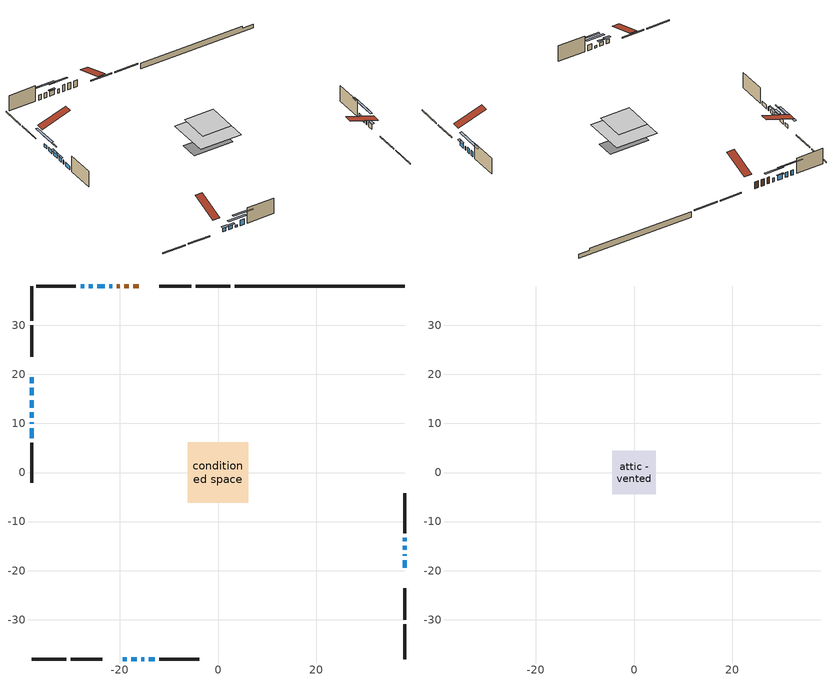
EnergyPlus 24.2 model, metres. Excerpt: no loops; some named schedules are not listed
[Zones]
conditioned space
 floor adiabatic (AdiabaticFloorConstruction): -6.21,-6.21 -6.21,6.21 6.21,6.21 6.21,-6.21 z3
 floor foundation (Slab1 construction): -5.98,-2.67 -5.98,2.67 5.98,2.67 5.98,-2.67 z-1.2
 wall outside (RimJoist1 construction): 2.46,38.02 -4.57,38.02 / -38.02,-38.02 -30.98,-38.02 / -38.02,38.02 -38.02,30.98 / 38.02,-38.02 38.02,-30.98 z0.56:0.86
 wall outside (RimJoist2 construction): -5.5,38.02 -12,38.02 / -30.05,-38.02 -23.56,-38.02 / -38.02,30.05 -38.02,23.56 / 38.02,-30.05 38.02,-23.56 z0.56:0.86
 wall outside (AdiabaticWallConstruction 1): -16.11,38.02 -17.26,38.02 / -18.19,38.02 -19.09,38.02 / -20.02,38.02 -20.65,38.02 z0.56:2.59
 wall outside (AdiabaticWallConstruction): -21.58,38.02 -22.19,38.02 / 38.02,-17 38.02,-16.67 / -38.02,10.25 -38.02,9.92 / -38.02,8.99 -38.02,6.99 z0.56:1.78; -38.02,19.45 -38.02,18.2 z0.56:1.55; -38.02,17.28 -38.02,15.7 z0.56:1.7; -19.45,-38.02 -18.58,-38.02 z0.56:1.83; -17.66,-38.02 -16.56,-38.02 / -38.02,12.27 -38.02,11.18 z0.56:1.68; -23.12,38.02 -24.65,38.02 / 38.02,-19.45 38.02,-17.92 / -38.02,14.77 -38.02,13.2 / -25.57,38.02 -26.34,38.02 / -27.26,38.02 -28.03,38.02 / 38.02,-15.74 38.02,-14.98 / 38.02,-14.05 38.02,-13.29 z0.56:2.11; -15.64,-38.02 -15.02,-38.02 z0.56:1.17; -14.1,-38.02 -12.88,-38.02 z0.56:2.24
 wall outside (Wall1 construction): -28.96,38.02 -37.09,38.02 / -11.95,-38.02 -3.82,-38.02 / -38.02,6.07 -38.02,-2.07 / 38.02,-12.36 38.02,-4.23 z0.56:5.44
 wall foundation (FoundationWall1 construction): 3.39,38.02,-1.2 3.39,38.02,0.56 34.55,38.02,0.56 34.55,38.02,-0.04 38.02,38.02,-0.04 38.02,38.02,-1.2
 window (WindowConstruction 13): -21.58,38.02 -22.19,38.02 z0.56:1.78
 window (WindowConstruction 5): -38.02,19.45 -38.02,18.2 z0.56:1.55
 window (WindowConstruction 6): -38.02,17.27 -38.02,15.7 z0.56:1.7
 window (WindowConstruction 7): -19.45,-38.02 -18.59,-38.02 z0.56:1.83
 window (WindowConstruction 8): -17.66,-38.02 -16.56,-38.02 z0.56:1.68
 window (WindowConstruction 9): -23.12,38.02 -24.64,38.02 z0.56:2.11
 window (WindowConstruction 10): 38.02,-19.45 38.02,-17.92 z0.56:2.11
 window (WindowConstruction 11): -38.02,14.77 -38.02,13.2 z0.56:2.11
 window (WindowConstruction 14): -15.64,-38.02 -15.03,-38.02 z0.56:1.17
 window (WindowConstruction 12): -38.02,12.27 -38.02,11.18 z0.56:1.68
 window (WindowConstruction 16): 38.02,-16.99 38.02,-16.67 z0.56:1.78
 window (WindowConstruction 17): -38.02,10.25 -38.02,9.92 z0.56:1.78
 window (WindowConstruction 15): -14.1,-38.02 -12.88,-38.02 z0.56:2.24
 window (WindowConstruction): -25.57,38.02 -26.34,38.02 z0.56:2.11
 window (WindowConstruction 1): -27.26,38.02 -28.03,38.02 z0.56:2.11
 window (WindowConstruction 2): 38.02,-15.74 38.02,-14.98 z0.56:2.11
 window (WindowConstruction 3): 38.02,-14.05 38.02,-13.29 z0.56:2.11
 window (WindowConstruction 4): -38.02,8.99 -38.02,7 z0.56:1.78
 door (Door): -16.11,38.02 -17.26,38.02 z0.56:2.59
 door (Door 1): -18.19,38.02 -19.09,38.02 z0.56:2.59
 door (Door 2): -20.02,38.02 -20.65,38.02 z0.56:2.59
 ceiling adiabatic (AdiabaticFloorConstruction): 6.21,-6.21 6.21,6.21 -6.21,6.21 -6.21,-6.21 z3
attic - vented
 floor to conditioned space (Floor1 construction Reversed): -4.39,-4.39 -4.39,4.39 4.39,4.39 4.39,-4.39 z5.44
 roof outside (Roof1 construction): -15.18,38.02,5.44 -15.18,29.46,8.29 -12.92,29.46,8.29 -12.92,38.02,5.44; -20.38,-38.02,5.44 -20.38,-29.46,8.29 -22.63,-29.46,8.29 -22.63,-38.02,5.44; -38.02,20.38,5.44 -29.46,20.38,8.29 -29.46,22.63,8.29 -38.02,22.63,5.44; 38.02,-20.38,5.44 29.46,-20.38,8.29 29.46,-22.63,8.29 38.02,-22.63,5.44
shading: -24.71,38.02 -19.06,38.02 -19.06,38.43 -24.71,38.43 z4.3; -38.02,15.15 -38.02,22.5 -38.63,22.5 -38.63,15.15 z4.6; -38.02,13.26 -38.02,19.72 -38.32,19.72 -38.32,13.26 z4.14; -18.12,-38.02 -19.91,-38.02 -19.91,-38.63 -18.12,-38.63 z2.29; -16.1,-38.02 -18.12,-38.02 -18.12,-38.48 -16.1,-38.48 z2.14; -24.85,38.02 -22.92,38.02 -22.92,38.43 -24.85,38.43 z2.31; 38.02,-17.62 38.02,-19.75 38.63,-19.75 38.63,-17.62 z2.41; -38.02,12.9 -38.02,15.07 -38.63,15.07 -38.63,12.9 z2.41; -12.58,-38.02 -18.08,-38.02 -18.08,-38.63 -12.58,-38.63 z3.61; -38.02,10.57 -38.02,12.88 -38.32,12.88 -38.32,10.57 z2.29; -10.44,-38.02 -16.54,-38.02 -16.54,-38.48 -10.44,-38.48 z4.68; -28.86,38.02 -23.05,38.02 -23.05,38.43 -28.86,38.43 z4.63; -30.55,38.02 -24.74,38.02 -24.74,38.43 -30.55,38.43 z4.63; 38.02,-11.93 38.02,-18.79 38.63,-18.79 38.63,-11.93 z5.16; 38.02,-10.24 38.02,-17.1 38.63,-17.1 38.63,-10.24 z5.16
[Building]
Building 1: Terrain=Suburbs
[Site:Location]
Trenton AP_ON: Latitude {deg}=44.12; Longitude {deg}=-77.53; Time Zone {hr}=-5; Elevation {m}=86; Keep Site Location Information=Yes
[Site:GroundTemperature:Shallow]
3.8015, 1.8568, 1.70106, 2.62392, 6.3287, 10.0162, 13.2131, 15.2382, 15.4103, 13.7632, 10.6478, 7.07342
[Site:WaterMainsTemperature]
Calculation Method=Schedule; Temperature Schedule=mains temperature schedule
[Material] Roughness=Rough; Thermal Absorptance=0.9
Name | Thickness {m} | Conductivity {W/m-K} | Density {kg/m3} | Specific Heat {J/kg-K} | Solar Absorptance | Visible Absorptance
asphalt or fiberglass shingles | 0.00635 | 0.162714 | 1121.4 | 1465.45 | 0.4 | 0.4
ceiling loosefill ins | 0.0846667 | 0.0480833 | 16.02 | 1046.75 | 0.7 | 0.7
ceiling stud and cavity | 0.1397 | 0.26534 | 65.682 | 1177.47 | 0.7 | 0.7
concrete 4.0 in. | 0.1016 | 1.803125 | 2242.8 | 837.4 | 0.7 | 0.7
concrete 8.0 in. | 0.2032 | 1.803125 | 2242.8 | 837.4 | 0.7 | 0.7
door material | 0.04445 | 0.188738 | 512.64 | 1214.23 | 0.7 | 0.7
door material 1 | 0.04445 | 0.053851 | 512.64 | 1214.23 | 0.7 | 0.7
floor covering | 0.0127 | 0.0433444 | 54.468 | 1339.84 | 0.6 | 0.6
floor rigid ins; wall rigid ins | 0.512978 | 0.029427 | 32.04 | 1214.23 | 0.7 | 0.7
floor stud and cavity | 0.1397 | 1.75129 | 37.0049 | 1207.88 | 0.7 | 0.7
furniture material conditioned space 1 | 0.1524 | 0.115458 | 640.8 | 1214.23 | 0.6 | 0.6
gypsum board | 0.0127 | 0.160291 | 801 | 837.4 | 0.6 | 0.6
osb sheathing 0.5 in. | 0.0127 | 0.115458 | 512.64 | 1214.23 | 0.7 | 0.7
osb sheathing 0.75 in. | 0.01905 | 0.115458 | 512.64 | 1214.23 | 0.7 | 0.7
rim joist stud and cavity | 0.0508 | 0.177588 | 50.32683 | 1063.81 | 0.6 | 0.6
rim joist stud and cavity 1 | 0.0508 | 0.648972 | 50.32683 | 1063.81 | 0.6 | 0.6
wall stud and cavity | 0.1397 | 1.23985 | 139.0536 | 1170.24 | 0.7 | 0.7
wall stud and cavity 1 | 0.0889 | 0.380278 | 52.3479 | 1209.89 | 0.7 | 0.7
wall stud and cavity 2 | 0.0889 | 0.391764 | 83.0341 | 1211.67 | 0.7 | 0.7
wood siding | 0.0254 | 0.102417 | 544.68 | 1172.36 | 0.4 | 0.4
wood siding 1; wood siding 2; wood siding 3 | 0.0254 | 0.102417 | 544.68 | 1172.36 | 0.7 | 0.7
[WindowMaterial:SimpleGlazingSystem]
Name | U-Factor {W/m2-K} | Solar Heat Gain Coefficient
WindowMaterial | 3.09508 | 0.55
WindowMaterial 1 | 5.62747 | 0.73
WindowMaterial 2 | 5.6428 | 0.74
WindowMaterial 3 | 5.68481 | 0.74
WindowMaterial 4 | 5.79042 | 0.76
WindowMaterial 5 | 3.09962 | 0.54
WindowMaterial 6 | 5.45542 | 0.7
WindowMaterial 7 | 5.20275 | 0.65
WindowMaterial 8 | 2.95937 | 0.63
WindowMaterial 9 | 5.22717 | 0.66
[Construction]
AdiabaticFloorConstruction: floor stud and cavity, floor rigid ins, osb sheathing 0.75 in., floor covering
AdiabaticWallConstruction: wood siding 2, wall rigid ins, wall stud and cavity 1, gypsum board
AdiabaticWallConstruction 1: wood siding 3, wall rigid ins, wall stud and cavity 1, gypsum board
Door; Door 2: door material
Door 1: door material 1
Floor1 construction Reversed: gypsum board, ceiling stud and cavity, ceiling loosefill ins
FoundationWall1 construction: concrete 8.0 in.
furniture construction conditioned space 1: furniture material conditioned space 1
PartitionWallConstruction: gypsum board, wall stud and cavity 2, gypsum board
RimJoist1 construction: wood siding 1, rim joist stud and cavity
RimJoist2 construction: wood siding 1, rim joist stud and cavity 1
Roof1 construction: asphalt or fiberglass shingles
Slab1 construction: concrete 4.0 in.
Wall1 construction: wood siding, osb sheathing 0.5 in., wall stud and cavity, gypsum board
WindowConstruction; WindowConstruction 2: WindowMaterial
WindowConstruction 1; WindowConstruction 10; WindowConstruction 3; WindowConstruction 9: WindowMaterial 1
WindowConstruction 11; WindowConstruction 4: WindowMaterial 2
WindowConstruction 12; WindowConstruction 5; WindowConstruction 8: WindowMaterial 3
WindowConstruction 13: WindowMaterial 6
WindowConstruction 14: WindowMaterial 7
WindowConstruction 15: WindowMaterial 8
WindowConstruction 16; WindowConstruction 17: WindowMaterial 9
WindowConstruction 6: WindowMaterial 4
WindowConstruction 7: WindowMaterial 5
[Zone] Multiplier=1; Part of Total Floor Area=Yes
Name | Volume {m3}
attic - vented | 35.7082
conditioned space | 496.9
[Space]
Name | Zone | Volume {m3}
attic - vented 1 | attic - vented | 35.7082
conditioned space 1 | conditioned space | 496.9
[ZoneInfiltration:EffectiveLeakageArea]
infil attic - vented 1: Zone or Space=attic - vented 1; Schedule=Always On Discrete; Effective Air Leakage Area {cm2}=3366.11; Stack Coefficient=0.000198291; Wind Coefficient=9.51418e-06
[ZoneMixing]
whole house fan mix: Zone or Space=attic - vented; Schedule=Always On Continuous; Design Flow Rate Calculation Method=Flow/Zone; Design Flow Rate {m3/s}=0; Source Zone or Space=conditioned space
[SurfaceProperty:ExposedFoundationPerimeter]
Slab1: Exposed Perimeter Calculation Method=TotalExposedPerimeter; Total Exposed Perimeter {m}=34.626
[InternalMass] Zone or ZoneList=conditioned space; Space or SpaceList=conditioned space 1
Name | Construction | Surface Area {m2}
furniture mass conditioned space 1 | furniture construction conditioned space 1 | 87.3199
partition wall mass | PartitionWallConstruction | 218.3
[Lights]
interior lighting: Zone or ZoneList or Space or SpaceList=conditioned space 1; Schedule=interior lighting schedule; Design Level Calculation Method=LightingLevel; Lighting Level {W}=343.2; Return Air Fraction=0; Fraction Radiant=0.6; Fraction Visible=0.2; Fraction Replaceable=1
[People]
occupants: Zone or ZoneList or Space or SpaceList=conditioned space 1; Number of People Schedule=occupants schedule; Number of People Calculation Method=People; Number of People=3; Fraction Radiant=0.314171; Sensible Heat Fraction=0.56303; Activity Level Schedule=occupants activity schedule; Carbon Dioxide Generation Rate {m3/s-W}=0; Enable ASHRAE 55 Comfort Warnings=No; Mean Radiant Temperature Calculation Type=EnclosureAveraged
[ElectricEquipment] Zone or ZoneList or Space or SpaceList=conditioned space 1; Design Level Calculation Method=EquipmentLevel
Name | Schedule | Design Level {W} | Fraction Latent | Fraction Radiant | Fraction Lost
clothes dryer | clothes dryer schedule | 140.772 | 0.015 | 0.081 | 0.85
clothes washer | clothes washer schedule | 32.1985 | 0.03 | 0.162 | 0.7
cooking range | cooking range schedule | 215.147 | 0.08 | 0.432 | 0.2
dishwasher | dishwasher schedule | 66.8632 | 0.3 | 0.18 | 0.4
fridge | fridge schedule | 72.9452 | 0 | 0.6 | 0
mech vent house fan | mech vent house fan schedule | 0.95 | 0 | 0 | 1
mech vent house fan cfis | mech vent house fan cfis schedule | 0 | 0 | 0 | 0
misc plug loads | misc plug loads schedule | 494.7 | 0.045 | 0.513 | 0.1
whole house fan | Always On Discrete | 0 | 0 | 0 | 1
[OtherEquipment] Zone or ZoneList or Space or SpaceList=conditioned space 1; Design Level Calculation Method=EquipmentLevel
Name | Fuel Type | Schedule | Design Level {W} | Fraction Latent | Fraction Radiant | Fraction Lost
clothes dryer 1 | Electricity | clothes dryer schedule | 0 | 0.015 | 0.081 | 0.85
cooking range 1 | Electricity | cooking range schedule | 0 | 0.08 | 0.432 | 0.2
general water use latent | None | general water use schedule | 62.594 | 1 | 0 | 0
general water use sensible | None | general water use schedule | -61.6891 | 0 | 0.6 | 0
mech vent house fan latent load | None | Always On Discrete | 0 | 1 | 0 | 0
mech vent house fan sensible load | None | Always On Discrete | 0 | 0 | 0 | 0
water heater energy adjustment1 | Electricity | Always On Discrete | 0.01 | 0 | 0 | 1
[ZoneInfiltration:DesignFlowRate] Zone or ZoneList or Space or SpaceList=conditioned space 1; Schedule=Always On Discrete; Design Flow Rate Calculation Method=Flow/Zone; Design Flow Rate {m3/s}=0
infil flow; natural vent flow; whole house fan flow
[Foundation:Kiva]
Foundation Kiva 1: Initial Indoor Air Temperature {C}=18; Wall Height Above Grade {m}=0.560009; Wall Depth Below Slab {m}=0.2032
[Foundation:Kiva:Settings]
Soil Conductivity {W/m-K}=0.849921; Soil Density {kg/m3}=1842.3; Soil Specific Heat {J/kg-K}=418.7; Ground Solar Absorptivity=0.9; Ground Thermal Absorptivity=0.9; Ground Surface Roughness {m}=0.03; Far-Field Width {m}=40; Deep-Ground Boundary Condition=ZeroFlux; Deep-Ground Depth {m}=40; Minimum Cell Dimension {m}=0.2; Maximum Cell Growth Coefficient=3; Simulation Timestep=Timestep
[Exterior:Lights]
exterior lighting: Schedule=exterior lighting schedule; Design Level {W}=75.6
[Schedule:Constant]
Name | Hourly Value
Always On Continuous; mech vent house fan schedule; mech vent house fan cfis schedule; Always On Discrete | 1
occupants activity schedule | 117.228
fridge schedule | 0
[Schedule:Week:Daily]
interior lighting schedule Week Rule - Jan1-Jan27: interior lighting schedule day, interior lighting schedule day, interior lighting schedule day, interior lighting schedule day, interior lighting schedule day, interior lighting schedule day, interior lighting schedule day, interior lighting schedule default day, interior lighting schedule default day, interior lighting schedule default day, interior lighting schedule default day, interior lighting schedule default day
interior lighting schedule Week Rule - Jan28-Feb3: interior lighting schedule day, interior lighting schedule day, interior lighting schedule day, interior lighting schedule day, interior lighting schedule day 1, interior lighting schedule day 1, interior lighting schedule day 1, interior lighting schedule default day, interior lighting schedule default day, interior lighting schedule default day, interior lighting schedule default day, interior lighting schedule default day
interior lighting schedule Week Rule - Feb4-Feb24: interior lighting schedule day 1, interior lighting schedule day 1, interior lighting schedule day 1, interior lighting schedule day 1, interior lighting schedule day 1, interior lighting schedule day 1, interior lighting schedule day 1, interior lighting schedule default day, interior lighting schedule default day, interior lighting schedule default day, interior lighting schedule default day, interior lighting schedule default day
interior lighting schedule Week Rule - Feb25-Mar3: interior lighting schedule day 1, interior lighting schedule day 1, interior lighting schedule day 1, interior lighting schedule day 1, interior lighting schedule day 2, interior lighting schedule day 2, interior lighting schedule day 2, interior lighting schedule default day, interior lighting schedule default day, interior lighting schedule default day, interior lighting schedule default day, interior lighting schedule default day
interior lighting schedule Week Rule - Mar4-Mar31: interior lighting schedule day 2, interior lighting schedule day 2, interior lighting schedule day 2, interior lighting schedule day 2, interior lighting schedule day 2, interior lighting schedule day 2, interior lighting schedule day 2, interior lighting schedule default day, interior lighting schedule default day, interior lighting schedule default day, interior lighting schedule default day, interior lighting schedule default day
interior lighting schedule Week Rule - Apr1-Apr28: interior lighting schedule day 3, interior lighting schedule day 3, interior lighting schedule day 3, interior lighting schedule day 3, interior lighting schedule day 3, interior lighting schedule day 3, interior lighting schedule day 3, interior lighting schedule default day, interior lighting schedule default day, interior lighting schedule default day, interior lighting schedule default day, interior lighting schedule default day
interior lighting schedule Week Rule - Apr29-May5: interior lighting schedule day 3, interior lighting schedule day 3, interior lighting schedule day 4, interior lighting schedule day 4, interior lighting schedule day 4, interior lighting schedule day 4, interior lighting schedule day 4, interior lighting schedule default day, interior lighting schedule default day, interior lighting schedule default day, interior lighting schedule default day, interior lighting schedule default day
interior lighting schedule Week Rule - May6-May26: interior lighting schedule day 4, interior lighting schedule day 4, interior lighting schedule day 4, interior lighting schedule day 4, interior lighting schedule day 4, interior lighting schedule day 4, interior lighting schedule day 4, interior lighting schedule default day, interior lighting schedule default day, interior lighting schedule default day, interior lighting schedule default day, interior lighting schedule default day
interior lighting schedule Week Rule - May27-Jun2: interior lighting schedule day 4, interior lighting schedule day 4, interior lighting schedule day 4, interior lighting schedule day 4, interior lighting schedule day 4, interior lighting schedule day 5, interior lighting schedule day 5, interior lighting schedule default day, interior lighting schedule default day, interior lighting schedule default day, interior lighting schedule default day, interior lighting schedule default day
interior lighting schedule Week Rule - Jun3-Jun30: interior lighting schedule day 5, interior lighting schedule day 5, interior lighting schedule day 5, interior lighting schedule day 5, interior lighting schedule day 5, interior lighting schedule day 5, interior lighting schedule day 5, interior lighting schedule default day, interior lighting schedule default day, interior lighting schedule default day, interior lighting schedule default day, interior lighting schedule default day
interior lighting schedule Week Rule - Jul1-Jul28: interior lighting schedule day 6, interior lighting schedule day 6, interior lighting schedule day 6, interior lighting schedule day 6, interior lighting schedule day 6, interior lighting schedule day 6, interior lighting schedule day 6, interior lighting schedule default day, interior lighting schedule default day, interior lighting schedule default day, interior lighting schedule default day, interior lighting schedule default day
interior lighting schedule Week Rule - Jul29-Aug4: interior lighting schedule day 6, interior lighting schedule day 6, interior lighting schedule day 6, interior lighting schedule day 7, interior lighting schedule day 7, interior lighting schedule day 7, interior lighting schedule day 7, interior lighting schedule default day, interior lighting schedule default day, interior lighting schedule default day, interior lighting schedule default day, interior lighting schedule default day
interior lighting schedule Week Rule - Aug5-Aug25: interior lighting schedule day 7, interior lighting schedule day 7, interior lighting schedule day 7, interior lighting schedule day 7, interior lighting schedule day 7, interior lighting schedule day 7, interior lighting schedule day 7, interior lighting schedule default day, interior lighting schedule default day, interior lighting schedule default day, interior lighting schedule default day, interior lighting schedule default day
interior lighting schedule Week Rule - Aug26-Sep1: interior lighting schedule day 7, interior lighting schedule day 7, interior lighting schedule day 7, interior lighting schedule day 7, interior lighting schedule day 7, interior lighting schedule day 7, interior lighting schedule day 8, interior lighting schedule default day, interior lighting schedule default day, interior lighting schedule default day, interior lighting schedule default day, interior lighting schedule default day
interior lighting schedule Week Rule - Sep2-Sep29: interior lighting schedule day 8, interior lighting schedule day 8, interior lighting schedule day 8, interior lighting schedule day 8, interior lighting schedule day 8, interior lighting schedule day 8, interior lighting schedule day 8, interior lighting schedule default day, interior lighting schedule default day, interior lighting schedule default day, interior lighting schedule default day, interior lighting schedule default day
interior lighting schedule Week Rule - Sep30-Oct6: interior lighting schedule day 8, interior lighting schedule day 9, interior lighting schedule day 9, interior lighting schedule day 9, interior lighting schedule day 9, interior lighting schedule day 9, interior lighting schedule day 9, interior lighting schedule default day, interior lighting schedule default day, interior lighting schedule default day, interior lighting schedule default day, interior lighting schedule default day
interior lighting schedule Week Rule - Oct7-Oct27: interior lighting schedule day 9, interior lighting schedule day 9, interior lighting schedule day 9, interior lighting schedule day 9, interior lighting schedule day 9, interior lighting schedule day 9, interior lighting schedule day 9, interior lighting schedule default day, interior lighting schedule default day, interior lighting schedule default day, interior lighting schedule default day, interior lighting schedule default day
interior lighting schedule Week Rule - Oct28-Nov3: interior lighting schedule day 9, interior lighting schedule day 9, interior lighting schedule day 9, interior lighting schedule day 9, interior lighting schedule day 10, interior lighting schedule day 10, interior lighting schedule day 10, interior lighting schedule default day, interior lighting schedule default day, interior lighting schedule default day, interior lighting schedule default day, interior lighting schedule default day
interior lighting schedule Week Rule - Nov4-Nov24: interior lighting schedule day 10, interior lighting schedule day 10, interior lighting schedule day 10, interior lighting schedule day 10, interior lighting schedule day 10, interior lighting schedule day 10, interior lighting schedule day 10, interior lighting schedule default day, interior lighting schedule default day, interior lighting schedule default day, interior lighting schedule default day, interior lighting schedule default day
interior lighting schedule Week Rule - Nov25-Dec1: interior lighting schedule day 10, interior lighting schedule day 10, interior lighting schedule day 10, interior lighting schedule day 10, interior lighting schedule day 10, interior lighting schedule day 10, interior lighting schedule day 11, interior lighting schedule default day, interior lighting schedule default day, interior lighting schedule default day, interior lighting schedule default day, interior lighting schedule default day
interior lighting schedule Week Rule - Dec2-Dec31: interior lighting schedule day 11, interior lighting schedule day 11, interior lighting schedule day 11, interior lighting schedule day 11, interior lighting schedule day 11, interior lighting schedule day 11, interior lighting schedule day 11, interior lighting schedule default day, interior lighting schedule default day, interior lighting schedule default day, interior lighting schedule default day, interior lighting schedule default day
occupants schedule Week Rule - Jan1-Dec31: occupants schedule day, occupants schedule day, occupants schedule day, occupants schedule day, occupants schedule day, occupants schedule day, occupants schedule day, occupants schedule default day, occupants schedule default day, occupants schedule default day, occupants schedule default day, occupants schedule default day
clothes dryer schedule Week Rule - Jan1-Dec31: clothes dryer schedule day, clothes dryer schedule day, clothes dryer schedule day, clothes dryer schedule day, clothes dryer schedule day, clothes dryer schedule day, clothes dryer schedule day, clothes dryer schedule default day, clothes dryer schedule default day, clothes dryer schedule default day, clothes dryer schedule default day, clothes dryer schedule default day
clothes washer schedule Week Rule - Jan1-Dec31: clothes washer schedule day, clothes washer schedule day, clothes washer schedule day, clothes washer schedule day, clothes washer schedule day, clothes washer schedule day, clothes washer schedule day, clothes washer schedule default day, clothes washer schedule default day, clothes washer schedule default day, clothes washer schedule default day, clothes washer schedule default day
cooking range schedule Week Rule - Jan1-Dec31: cooking range schedule day, cooking range schedule day, cooking range schedule day, cooking range schedule day, cooking range schedule day, cooking range schedule day, cooking range schedule day, cooking range schedule default day, cooking range schedule default day, cooking range schedule default day, cooking range schedule default day, cooking range schedule default day
dishwasher schedule Week Rule - Jan1-Dec31: dishwasher schedule day, dishwasher schedule day, dishwasher schedule day, dishwasher schedule day, dishwasher schedule day, dishwasher schedule day, dishwasher schedule day, dishwasher schedule default day, dishwasher schedule default day, dishwasher schedule default day, dishwasher schedule default day, dishwasher schedule default day
misc plug loads schedule Week Rule - Jan1-Dec31: misc plug loads schedule day, misc plug loads schedule day, misc plug loads schedule day, misc plug loads schedule day, misc plug loads schedule day, misc plug loads schedule day, misc plug loads schedule day, misc plug loads schedule default day, misc plug loads schedule default day, misc plug loads schedule default day, misc plug loads schedule default day, misc plug loads schedule default day
general water use schedule Week Rule - Jan1-Dec31: general water use schedule day, general water use schedule day, general water use schedule day, general water use schedule day, general water use schedule day, general water use schedule day, general water use schedule day, general water use schedule default day, general water use schedule default day, general water use schedule default day, general water use schedule default day, general water use schedule default day
exterior lighting schedule Week Rule - Jan1-Jan27: exterior lighting schedule day, exterior lighting schedule day, exterior lighting schedule day, exterior lighting schedule day, exterior lighting schedule day, exterior lighting schedule day, exterior lighting schedule day, exterior lighting schedule default day, exterior lighting schedule default day, exterior lighting schedule default day, exterior lighting schedule default day, exterior lighting schedule default day
exterior lighting schedule Week Rule - Jan28-Feb3: exterior lighting schedule day, exterior lighting schedule day, exterior lighting schedule day, exterior lighting schedule day, exterior lighting schedule day 1, exterior lighting schedule day 1, exterior lighting schedule day 1, exterior lighting schedule default day, exterior lighting schedule default day, exterior lighting schedule default day, exterior lighting schedule default day, exterior lighting schedule default day
exterior lighting schedule Week Rule - Feb4-Feb24: exterior lighting schedule day 1, exterior lighting schedule day 1, exterior lighting schedule day 1, exterior lighting schedule day 1, exterior lighting schedule day 1, exterior lighting schedule day 1, exterior lighting schedule day 1, exterior lighting schedule default day, exterior lighting schedule default day, exterior lighting schedule default day, exterior lighting schedule default day, exterior lighting schedule default day
exterior lighting schedule Week Rule - Feb25-Mar3: exterior lighting schedule day 1, exterior lighting schedule day 1, exterior lighting schedule day 1, exterior lighting schedule day 1, exterior lighting schedule day 2, exterior lighting schedule day 2, exterior lighting schedule day 2, exterior lighting schedule default day, exterior lighting schedule default day, exterior lighting schedule default day, exterior lighting schedule default day, exterior lighting schedule default day
exterior lighting schedule Week Rule - Mar4-Mar31: exterior lighting schedule day 2, exterior lighting schedule day 2, exterior lighting schedule day 2, exterior lighting schedule day 2, exterior lighting schedule day 2, exterior lighting schedule day 2, exterior lighting schedule day 2, exterior lighting schedule default day, exterior lighting schedule default day, exterior lighting schedule default day, exterior lighting schedule default day, exterior lighting schedule default day
exterior lighting schedule Week Rule - Apr1-Apr28: exterior lighting schedule day 3, exterior lighting schedule day 3, exterior lighting schedule day 3, exterior lighting schedule day 3, exterior lighting schedule day 3, exterior lighting schedule day 3, exterior lighting schedule day 3, exterior lighting schedule default day, exterior lighting schedule default day, exterior lighting schedule default day, exterior lighting schedule default day, exterior lighting schedule default day
exterior lighting schedule Week Rule - Apr29-May5: exterior lighting schedule day 3, exterior lighting schedule day 3, exterior lighting schedule day 4, exterior lighting schedule day 4, exterior lighting schedule day 4, exterior lighting schedule day 4, exterior lighting schedule day 4, exterior lighting schedule default day, exterior lighting schedule default day, exterior lighting schedule default day, exterior lighting schedule default day, exterior lighting schedule default day
exterior lighting schedule Week Rule - May6-May26: exterior lighting schedule day 4, exterior lighting schedule day 4, exterior lighting schedule day 4, exterior lighting schedule day 4, exterior lighting schedule day 4, exterior lighting schedule day 4, exterior lighting schedule day 4, exterior lighting schedule default day, exterior lighting schedule default day, exterior lighting schedule default day, exterior lighting schedule default day, exterior lighting schedule default day
exterior lighting schedule Week Rule - May27-Jun2: exterior lighting schedule day 4, exterior lighting schedule day 4, exterior lighting schedule day 4, exterior lighting schedule day 4, exterior lighting schedule day 4, exterior lighting schedule day 5, exterior lighting schedule day 5, exterior lighting schedule default day, exterior lighting schedule default day, exterior lighting schedule default day, exterior lighting schedule default day, exterior lighting schedule default day
exterior lighting schedule Week Rule - Jun3-Jun30: exterior lighting schedule day 5, exterior lighting schedule day 5, exterior lighting schedule day 5, exterior lighting schedule day 5, exterior lighting schedule day 5, exterior lighting schedule day 5, exterior lighting schedule day 5, exterior lighting schedule default day, exterior lighting schedule default day, exterior lighting schedule default day, exterior lighting schedule default day, exterior lighting schedule default day
exterior lighting schedule Week Rule - Jul1-Jul28: exterior lighting schedule day 6, exterior lighting schedule day 6, exterior lighting schedule day 6, exterior lighting schedule day 6, exterior lighting schedule day 6, exterior lighting schedule day 6, exterior lighting schedule day 6, exterior lighting schedule default day, exterior lighting schedule default day, exterior lighting schedule default day, exterior lighting schedule default day, exterior lighting schedule default day
exterior lighting schedule Week Rule - Jul29-Aug4: exterior lighting schedule day 6, exterior lighting schedule day 6, exterior lighting schedule day 6, exterior lighting schedule day 7, exterior lighting schedule day 7, exterior lighting schedule day 7, exterior lighting schedule day 7, exterior lighting schedule default day, exterior lighting schedule default day, exterior lighting schedule default day, exterior lighting schedule default day, exterior lighting schedule default day
exterior lighting schedule Week Rule - Aug5-Aug25: exterior lighting schedule day 7, exterior lighting schedule day 7, exterior lighting schedule day 7, exterior lighting schedule day 7, exterior lighting schedule day 7, exterior lighting schedule day 7, exterior lighting schedule day 7, exterior lighting schedule default day, exterior lighting schedule default day, exterior lighting schedule default day, exterior lighting schedule default day, exterior lighting schedule default day
exterior lighting schedule Week Rule - Aug26-Sep1: exterior lighting schedule day 7, exterior lighting schedule day 7, exterior lighting schedule day 7, exterior lighting schedule day 7, exterior lighting schedule day 7, exterior lighting schedule day 7, exterior lighting schedule day 8, exterior lighting schedule default day, exterior lighting schedule default day, exterior lighting schedule default day, exterior lighting schedule default day, exterior lighting schedule default day
exterior lighting schedule Week Rule - Sep2-Sep29: exterior lighting schedule day 8, exterior lighting schedule day 8, exterior lighting schedule day 8, exterior lighting schedule day 8, exterior lighting schedule day 8, exterior lighting schedule day 8, exterior lighting schedule day 8, exterior lighting schedule default day, exterior lighting schedule default day, exterior lighting schedule default day, exterior lighting schedule default day, exterior lighting schedule default day
exterior lighting schedule Week Rule - Sep30-Oct6: exterior lighting schedule day 8, exterior lighting schedule day 9, exterior lighting schedule day 9, exterior lighting schedule day 9, exterior lighting schedule day 9, exterior lighting schedule day 9, exterior lighting schedule day 9, exterior lighting schedule default day, exterior lighting schedule default day, exterior lighting schedule default day, exterior lighting schedule default day, exterior lighting schedule default day
exterior lighting schedule Week Rule - Oct7-Oct27: exterior lighting schedule day 9, exterior lighting schedule day 9, exterior lighting schedule day 9, exterior lighting schedule day 9, exterior lighting schedule day 9, exterior lighting schedule day 9, exterior lighting schedule day 9, exterior lighting schedule default day, exterior lighting schedule default day, exterior lighting schedule default day, exterior lighting schedule default day, exterior lighting schedule default day
exterior lighting schedule Week Rule - Oct28-Nov3: exterior lighting schedule day 9, exterior lighting schedule day 9, exterior lighting schedule day 9, exterior lighting schedule day 9, exterior lighting schedule day 10, exterior lighting schedule day 10, exterior lighting schedule day 10, exterior lighting schedule default day, exterior lighting schedule default day, exterior lighting schedule default day, exterior lighting schedule default day, exterior lighting schedule default day
exterior lighting schedule Week Rule - Nov4-Nov24: exterior lighting schedule day 10, exterior lighting schedule day 10, exterior lighting schedule day 10, exterior lighting schedule day 10, exterior lighting schedule day 10, exterior lighting schedule day 10, exterior lighting schedule day 10, exterior lighting schedule default day, exterior lighting schedule default day, exterior lighting schedule default day, exterior lighting schedule default day, exterior lighting schedule default day
[Schedule:Year]
interior lighting schedule: interior lighting schedule Week Rule - Jan1-Jan27, 1, 1, 1, 27, interior lighting schedule Week Rule - Jan28-Feb3, 1, 28, 2, 3, interior lighting schedule Week Rule - Feb4-Feb24, 2, 4, 2, 24, interior lighting schedule Week Rule - Feb25-Mar3, 2, 25, 3, 3, interior lighting schedule Week Rule - Mar4-Mar31, 3, 4, 3, 31, interior lighting schedule Week Rule - Apr1-Apr28, 4, 1, 4, 28, interior lighting schedule Week Rule - Apr29-May5, 4, 29, 5, 5, interior lighting schedule Week Rule - May6-May26, 5, 6, 5, 26, interior lighting schedule Week Rule - May27-Jun2, 5, 27, 6, 2, interior lighting schedule Week Rule - Jun3-Jun30, 6, 3, 6, 30, interior lighting schedule Week Rule - Jul1-Jul28, 7, 1, 7, 28, interior lighting schedule Week Rule - Jul29-Aug4, 7, 29, 8, 4, interior lighting schedule Week Rule - Aug5-Aug25, 8, 5, 8, 25, interior lighting schedule Week Rule - Aug26-Sep1, 8, 26, 9, 1, interior lighting schedule Week Rule - Sep2-Sep29, 9, 2, 9, 29, interior lighting schedule Week Rule - Sep30-Oct6, 9, 30, 10, 6, interior lighting schedule Week Rule - Oct7-Oct27, 10, 7, 10, 27, interior lighting schedule Week Rule - Oct28-Nov3, 10, 28, 11, 3, interior lighting schedule Week Rule - Nov4-Nov24, 11, 4, 11, 24, interior lighting schedule Week Rule - Nov25-Dec1, 11, 25, 12, 1, interior lighting schedule Week Rule - Dec2-Dec31, 12, 2, 12, 31
occupants schedule: occupants schedule Week Rule - Jan1-Dec31, 1, 1, 12, 31
clothes dryer schedule: clothes dryer schedule Week Rule - Jan1-Dec31, 1, 1, 12, 31
clothes washer schedule: clothes washer schedule Week Rule - Jan1-Dec31, 1, 1, 12, 31
cooking range schedule: cooking range schedule Week Rule - Jan1-Dec31, 1, 1, 12, 31
dishwasher schedule: dishwasher schedule Week Rule - Jan1-Dec31, 1, 1, 12, 31
misc plug loads schedule: misc plug loads schedule Week Rule - Jan1-Dec31, 1, 1, 12, 31
general water use schedule: general water use schedule Week Rule - Jan1-Dec31, 1, 1, 12, 31
exterior lighting schedule: exterior lighting schedule Week Rule - Jan1-Jan27, 1, 1, 1, 27, exterior lighting schedule Week Rule - Jan28-Feb3, 1, 28, 2, 3, exterior lighting schedule Week Rule - Feb4-Feb24, 2, 4, 2, 24, exterior lighting schedule Week Rule - Feb25-Mar3, 2, 25, 3, 3, exterior lighting schedule Week Rule - Mar4-Mar31, 3, 4, 3, 31, exterior lighting schedule Week Rule - Apr1-Apr28, 4, 1, 4, 28, exterior lighting schedule Week Rule - Apr29-May5, 4, 29, 5, 5, exterior lighting schedule Week Rule - May6-May26, 5, 6, 5, 26, exterior lighting schedule Week Rule - May27-Jun2, 5, 27, 6, 2, exterior lighting schedule Week Rule - Jun3-Jun30, 6, 3, 6, 30, exterior lighting schedule Week Rule - Jul1-Jul28, 7, 1, 7, 28, exterior lighting schedule Week Rule - Jul29-Aug4, 7, 29, 8, 4, exterior lighting schedule Week Rule - Aug5-Aug25, 8, 5, 8, 25, exterior lighting schedule Week Rule - Aug26-Sep1, 8, 26, 9, 1, exterior lighting schedule Week Rule - Sep2-Sep29, 9, 2, 9, 29, exterior lighting schedule Week Rule - Sep30-Oct6, 9, 30, 10, 6, exterior lighting schedule Week Rule - Oct7-Oct27, 10, 7, 10, 27, exterior lighting schedule Week Rule - Oct28-Nov3, 10, 28, 11, 3, exterior lighting schedule Week Rule - Nov4-Nov24, 11, 4, 11, 24, exterior lighting schedule Week Rule - Nov25-Dec1, 11, 25, 12, 1, exterior lighting schedule Week Rule - Dec2-Dec31, 12, 2, 12, 31
[Schedule:Compact]
mains temperature schedule: Through: 01/01, For: AllDays, Until: 24:00, 7.86667, Through: 01/02, For: AllDays, Until: 24:00, 7.8, Through: 01/03, For: AllDays, Until: 24:00, 7.735, Through: 01/04, For: AllDays, Until: 24:00, 7.67111, Through: 01/05, For: AllDays, Until: 24:00, 7.60778, Through: 01/06, For: AllDays, Until: 24:00, 7.54611, Through: 01/07, For: AllDays, Until: 24:00, 7.48611, Through: 01/08, For: AllDays, Until: 24:00, 7.42667, Through: 01/09, For: AllDays, Until: 24:00, 7.36889, Through: 01/10, For: AllDays, Until: 24:00, 7.31222, Through: 01/11, For: AllDays, Until: 24:00, 7.25722, Through: 01/12, For: AllDays, Until: 24:00, 7.20333, Through: 01/13, For: AllDays, Until: 24:00, 7.15056, Through: 01/14, For: AllDays, Until: 24:00, 7.09944, Through: 01/15, For: AllDays, Until: 24:00, 7.04944, Through: 01/16, For: AllDays, Until: 24:00, 7.00111, Through: 01/17, For: AllDays, Until: 24:00, 6.95389, Through: 01/18, For: AllDays, Until: 24:00, 6.90778, Through: 01/19, For: AllDays, Until: 24:00, 6.86389, Through: 01/20, For: AllDays, Until: 24:00, 6.82111, Through: 01/21, For: AllDays, Until: 24:00, 6.77944, Through: 01/22, For: AllDays, Until: 24:00, 6.73944, Through: 01/23, For: AllDays, Until: 24:00, 6.70111, Through: 01/24, For: AllDays, Until: 24:00, 6.66444, Through: 01/25, For: AllDays, Until: 24:00, 6.62889, Through: 01/26, For: AllDays, Until: 24:00, 6.595, Through: 01/27, For: AllDays, Until: 24:00, 6.56222, Through: 01/28, For: AllDays, Until: 24:00, 6.53167, Through: 01/29, For: AllDays, Until: 24:00, 6.50222, Through: 01/30, For: AllDays, Until: 24:00, 6.47444, Through: 01/31, For: AllDays, Until: 24:00, 6.44833, Through: 02/01, For: AllDays, Until: 24:00, 6.42333, Through: 02/02, For: AllDays, Until: 24:00, 6.40056, Through: 02/03, For: AllDays, Until: 24:00, 6.37889, Through: 02/04, For: AllDays, Until: 24:00, 6.35889, Through: 02/05, For: AllDays, Until: 24:00, 6.34056, Through: 02/06, For: AllDays, Until: 24:00, 6.32389, Through: 02/07, For: AllDays, Until: 24:00, 6.30833, Through: 02/08, For: AllDays, Until: 24:00, 6.295, Through: 02/09, For: AllDays, Until: 24:00, 6.28278, Through: 02/10, For: AllDays, Until: 24:00, 6.27278, Through: 02/11, For: AllDays, Until: 24:00, 6.26389, Through: 02/12, For: AllDays, Until: 24:00, 6.25667, Through: 02/13, For: AllDays, Until: 24:00, 6.25111, Through: 02/14, For: AllDays, Until: 24:00, 6.24722, Through: 02/15, For: AllDays, Until: 24:00, 6.245, Through: 02/16, For: AllDays, Until: 24:00, 6.24444, Through: 02/17, For: AllDays, Until: 24:00, 6.24556, Through: 02/18, For: AllDays, Until: 24:00, 6.24778, Through: 02/19, For: AllDays, Until: 24:00, 6.25222, Through: 02/20, For: AllDays, Until: 24:00, 6.25778, Through: 02/21, For: AllDays, Until: 24:00, 6.26556, Through: 02/22, For: AllDays, Until: 24:00, 6.27444, Through: 02/23, For: AllDays, Until: 24:00, 6.285, Through: 02/24, For: AllDays, Until: 24:00, 6.29778, Through: 02/25, For: AllDays, Until: 24:00, 6.31167, Through: 02/26, For: AllDays, Until: 24:00, 6.32722, Through: 02/27, For: AllDays, Until: 24:00, 6.34389, Through: 02/28, For: AllDays, Until: 24:00, 6.36278, Through: 03/01, For: AllDays, Until: 24:00, 6.38333, Through: 03/02, For: AllDays, Until: 24:00, 6.405, Through: 03/03, For: AllDays, Until: 24:00, 6.42833, Through: 03/04, For: AllDays, Until: 24:00, 6.45333, Through: 03/05, For: AllDays, Until: 24:00, 6.48, Through: 03/06, For: AllDays, Until: 24:00, 6.50833, Through: 03/07, For: AllDays, Until: 24:00, 6.53778, Through: 03/08, For: AllDays, Until: 24:00, 6.56889, Through: 03/09, For: AllDays, Until: 24:00, 6.60167, Through: 03/10, For: AllDays, Until: 24:00, 6.63611, Through: 03/11, For: AllDays, Until: 24:00, 6.67167, Through: 03/12, For: AllDays, Until: 24:00, 6.70889, Through: 03/13, For: AllDays, Until: 24:00, 6.74778, Through: 03/14, For: AllDays, Until: 24:00, 6.78778, Through: 03/15, For: AllDays, Until: 24:00, 6.82944, Through: 03/16, For: AllDays, Until: 24:00, 6.87278, Through: 03/17, For: AllDays, Until: 24:00, 6.91722, Through: 03/18, For: AllDays, Until: 24:00, 6.96333, Through: 03/19, For: AllDays, Until: 24:00, 7.01056, Through: 03/20, For: AllDays, Until: 24:00, 7.05944, Through: 03/21, For: AllDays, Until: 24:00, 7.11, Through: 03/22, For: AllDays, Until: 24:00, 7.16111, Through: 03/23, For: AllDays, Until: 24:00, 7.21444, Through: 03/24, For: AllDays, Until: 24:00, 7.26833, Through: 03/25, For: AllDays, Until: 24:00, 7.32389, Through: 03/26, For: AllDays, Until: 24:00, 7.38111, Through: 03/27, For: AllDays, Until: 24:00, 7.43889, Through: 03/28, For: AllDays, Until: 24:00, 7.49833, Through: 03/29, For: AllDays, Until: 24:00, 7.55889, Through: 03/30, For: AllDays, Until: 24:00, 7.62111, Through: 03/31, For: AllDays, Until: 24:00, 7.68389, Through: 04/01, For: AllDays, Until: 24:00, 7.74833, Through: 04/02, For: AllDays, Until: 24:00, 7.81389, Through: 04/03, For: AllDays, Until: 24:00, 7.88056, Through: 04/04, For: AllDays, Until: 24:00, 7.94833, Through: 04/05, For: AllDays, Until: 24:00, 8.01722, Through: 04/06, For: AllDays, Until: 24:00, 8.08722, Through: 04/07, For: AllDays, Until: 24:00, 8.15833, Through: 04/08, For: AllDays, Until: 24:00, 8.23056, Through: 04/09, For: AllDays, Until: 24:00, 8.30333, Through: 04/10, For: AllDays, Until: 24:00, 8.37778, Through: 04/11, For: AllDays, Until: 24:00, 8.45278, Through: 04/12, For: AllDays, Until: 24:00, 8.52889, Through: 04/13, For: AllDays, Until: 24:00, 8.60611, Through: 04/14, For: AllDays, Until: 24:00, 8.68389, Through: 04/15, For: AllDays, Until: 24:00, 8.76278, Through: 04/16, For: AllDays, Until: 24:00, 8.84278, Through: 04/17, For: AllDays, Until: 24:00, 8.92333, Through: 04/18, For: AllDays, Until: 24:00, 9.005, Through: 04/19, For: AllDays, Until: 24:00, 9.08722, Through: 04/20, For: AllDays, Until: 24:00, 9.17, Through: 04/21, For: AllDays, Until: 24:00, 9.25389, Through: 04/22, For: AllDays, Until: 24:00, 9.33833, Through: 04/23, For: AllDays, Until: 24:00, 9.42389, Through: 04/24, For: AllDays, Until: 24:00, 9.51, Through: 04/25, For: AllDays, Until: 24:00, 9.59611, Through: 04/26, For: AllDays, Until: 24:00, 9.68333, Through: 04/27, For: AllDays, Until: 24:00, 9.77111, Through: 04/28, For: AllDays, Until: 24:00, 9.86, Through: 04/29, For: AllDays, Until: 24:00, 9.94889, Through: 04/30, For: AllDays, Until: 24:00, 10.0383, Through: 05/01, For: AllDays, Until: 24:00, 10.1283, Through: 05/02, For: AllDays, Until: 24:00, 10.2189, Through: 05/03, For: AllDays, Until: 24:00, 10.3094, Through: 05/04, For: AllDays, Until: 24:00, 10.4006, Through: 05/05, For: AllDays, Until: 24:00, 10.4928, Through: 05/06, For: AllDays, Until: 24:00, 10.5844, Through: 05/07, For: AllDays, Until: 24:00, 10.6772, Through: 05/08, For: AllDays, Until: 24:00, 10.7694, Through: 05/09, For: AllDays, Until: 24:00, 10.8628, Through: 05/10, For: AllDays, Until: 24:00, 10.9561, Through: 05/11, For: AllDays, Until: 24:00, 11.0494, Through: 05/12, For: AllDays, Until: 24:00, 11.1433, Through: 05/13, For: AllDays, Until: 24:00, 11.2372, Through: 05/14, For: AllDays, Until: 24:00, 11.3311, Through: 05/15, For: AllDays, Until: 24:00, 11.425, Through: 05/16, For: AllDays, Until: 24:00, 11.5194, Through: 05/17, For: AllDays, Until: 24:00, 11.6133, Through: 05/18, For: AllDays, Until: 24:00, 11.7078, Through: 05/19, For: AllDays, Until: 24:00, 11.8022, Through: 05/20, For: AllDays, Until: 24:00, 11.8967, Through: 05/21, For: AllDays, Until: 24:00, 11.9906, Through: 05/22, For: AllDays, Until: 24:00, 12.085, Through: 05/23, For: AllDays, Until: 24:00, 12.1789, Through: 05/24, For: AllDays, Until: 24:00, 12.2728, Through: 05/25, For: AllDays, Until: 24:00, 12.3667, Through: 05/26, For: AllDays, Until: 24:00, 12.46, Through: 05/27, For: AllDays, Until: 24:00, 12.5533, Through: 05/28, For: AllDays, Until: 24:00, 12.6467, Through: 05/29, For: AllDays, Until: 24:00, 12.7394, Through: 05/30, For: AllDays, Until: 24:00, 12.8317, Through: 05/31, For: AllDays, Until: 24:00, 12.9239, Through: 06/01, For: AllDays, Until: 24:00, 13.0161, Through: 06/02, For: AllDays, Until: 24:00, 13.1072, Through: 06/03, For: AllDays, Until: 24:00, 13.1983, Through: 06/04, For: AllDays, Until: 24:00, 13.2889, Through: 06/05, For: AllDays, Until: 24:00, 13.3789, Through: 06/06, For: AllDays, Until: 24:00, 13.4689, Through: 06/07, For: AllDays, Until: 24:00, 13.5578, Through: 06/08, For: AllDays, Until: 24:00, 13.6467, Through: 06/09, For: AllDays, Until: 24:00, 13.7344, Through: 06/10, For: AllDays, Until: 24:00, 13.8217, Through: 06/11, For: AllDays, Until: 24:00, 13.9089, Through: 06/12, For: AllDays, Until: 24:00, 13.995, Through: 06/13, For: AllDays, Until: 24:00, 14.0806, Through: 06/14, For: AllDays, Until: 24:00, 14.165, Through: 06/15, For: AllDays, Until: 24:00, 14.2494, Through: 06/16, For: AllDays, Until: 24:00, 14.3328, Through: 06/17, For: AllDays, Until: 24:00, 14.415, Through: 06/18, For: AllDays, Until: 24:00, 14.4967, Through: 06/19, For: AllDays, Until: 24:00, 14.5778, Through: 06/20, For: AllDays, Until: 24:00, 14.6578, Through: 06/21, For: AllDays, Until: 24:00, 14.7372, Through: 06/22, For: AllDays, Until: 24:00, 14.8156, Through: 06/23, For: AllDays, Until: 24:00, 14.8928, Through: 06/24, For: AllDays, Until: 24:00, 14.9694, Through: 06/25, For: AllDays, Until: 24:00, 15.045, Through: 06/26, For: AllDays, Until: 24:00, 15.1194, Through: 06/27, For: AllDays, Until: 24:00, 15.1928, Through: 06/28, For: AllDays, Until: 24:00, 15.2656, Through: 06/29, For: AllDays, Until: 24:00, 15.3367, Through: 06/30, For: AllDays, Until: 24:00, 15.4072, Through: 07/01, For: AllDays, Until: 24:00, 15.4767, Through: 07/02, For: AllDays, Until: 24:00, 15.5444, Through: 07/03, For: AllDays, Until: 24:00, 15.6117, Through: 07/04, For: AllDays, Until: 24:00, 15.6778, Through: 07/05, For: AllDays, Until: 24:00, 15.7422, Through: 07/06, For: AllDays, Until: 24:00, 15.8056, Through: 07/07, For: AllDays, Until: 24:00, 15.8683, Through: 07/08, For: AllDays, Until: 24:00, 15.9294, Through: 07/09, For: AllDays, Until: 24:00, 15.9889, Through: 07/10, For: AllDays, Until: 24:00, 16.0478, Through: 07/11, For: AllDays, Until: 24:00, 16.105, Through: 07/12, For: AllDays, Until: 24:00, 16.1611, Through: 07/13, For: AllDays, Until: 24:00, 16.2156, Through: 07/14, For: AllDays, Until: 24:00, 16.2689, Through: 07/15, For: AllDays, Until: 24:00, 16.3211, Through: 07/16, For: AllDays, Until: 24:00, 16.3717, Through: 07/17, For: AllDays, Until: 24:00, 16.4211, Through: 07/18, For: AllDays, Until: 24:00, 16.4689, Through: 07/19, For: AllDays, Until: 24:00, 16.5156, Through: 07/20, For: AllDays, Until: 24:00, 16.5606, Through: 07/21, For: AllDays, Until: 24:00, 16.6039, Through: 07/22, For: AllDays, Until: 24:00, 16.6461, Through: 07/23, For: AllDays, Until: 24:00, 16.6867, Through: 07/24, For: AllDays, Until: 24:00, 16.7261, Through: 07/25, For: AllDays, Until: 24:00, 16.7639, Through: 07/26, For: AllDays, Until: 24:00, 16.8, Through: 07/27, For: AllDays, Until: 24:00, 16.835, Through: 07/28, For: AllDays, Until: 24:00, 16.8683, Through: 07/29, For: AllDays, Until: 24:00, 16.9, Through: 07/30, For: AllDays, Until: 24:00, 16.9306, Through: 07/31, For: AllDays, Until: 24:00, 16.9589, Through: 08/01, For: AllDays, Until: 24:00, 16.9861, Through: 08/02, For: AllDays, Until: 24:00, 17.0117, Through: 08/03, For: AllDays, Until: 24:00, 17.0356, Through: 08/04, For: AllDays, Until: 24:00, 17.0583, Through: 08/05, For: AllDays, Until: 24:00, 17.0789, Through: 08/06, For: AllDays, Until: 24:00, 17.0983, Through: 08/07, For: AllDays, Until: 24:00, 17.1161, Through: 08/08, For: AllDays, Until: 24:00, 17.1317, Through: 08/09, For: AllDays, Until: 24:00, 17.1461, Through: 08/10, For: AllDays, Until: 24:00, 17.1594, Through: 08/11, For: AllDays, Until: 24:00, 17.1706, Through: 08/12, For: AllDays, Until: 24:00, 17.18, Through: 08/13, For: AllDays, Until: 24:00, 17.1883, Through: 08/14, For: AllDays, Until: 24:00, 17.1944, Through: 08/15, For: AllDays, Until: 24:00, 17.1994, Through: 08/16, For: AllDays, Until: 24:00, 17.2028, Through: 08/17, For: AllDays, Until: 24:00, 17.2039, Through: 08/18, For: AllDays, Until: 24:00, 17.2039, Through: 08/19, For: AllDays, Until: 24:00, 17.2022, Through: 08/20, For: AllDays, Until: 24:00, 17.1989, Through: 08/21, For: AllDays, Until: 24:00, 17.1939, Through: 08/22, For: AllDays, Until: 24:00, 17.1872, Through: 08/23, For: AllDays, Until: 24:00, 17.1794, Through: 08/24, For: AllDays, Until: 24:00, 17.1694, Through: 08/25, For: AllDays, Until: 24:00, 17.1583, Through: 08/26, For: AllDays, Until: 24:00, 17.145, Through: 08/27, For: AllDays, Until: 24:00, 17.1306, Through: 08/28, For: AllDays, Until: 24:00, 17.1144, Through: 08/29, For: AllDays, Until: 24:00, 17.0967, Through: 08/30, For: AllDays, Until: 24:00, 17.0772, Through: 08/31, For: AllDays, Until: 24:00, 17.0561, Through: 09/01, For: AllDays, Until: 24:00, 17.0333, Through: 09/02, For: AllDays, Until: 24:00, 17.0094, Through: 09/03, For: AllDays, Until: 24:00, 16.9833, Through: 09/04, For: AllDays, Until: 24:00, 16.9561, Through: 09/05, For: AllDays, Until: 24:00, 16.9272, Through: 09/06, For: AllDays, Until: 24:00, 16.8972, Through: 09/07, For: AllDays, Until: 24:00, 16.865, Through: 09/08, For: AllDays, Until: 24:00, 16.8317, Through: 09/09, For: AllDays, Until: 24:00, 16.7967, Through: 09/10, For: AllDays, Until: 24:00, 16.7606, Through: 09/11, For: AllDays, Until: 24:00, 16.7228, Through: 09/12, For: AllDays, Until: 24:00, 16.6833, Through: 09/13, For: AllDays, Until: 24:00, 16.6422, Through: 09/14, For: AllDays, Until: 24:00, 16.6, Through: 09/15, For: AllDays, Until: 24:00, 16.5561, Through: 09/16, For: AllDays, Until: 24:00, 16.5111, Through: 09/17, For: AllDays, Until: 24:00, 16.4644, Through: 09/18, For: AllDays, Until: 24:00, 16.4161, Through: 09/19, For: AllDays, Until: 24:00, 16.3667, Through: 09/20, For: AllDays, Until: 24:00, 16.3161, Through: 09/21, For: AllDays, Until: 24:00, 16.2639, Through: 09/22, For: AllDays, Until: 24:00, 16.2106, Through: 09/23, For: AllDays, Until: 24:00, 16.1556, Through: 09/24, For: AllDays, Until: 24:00, 16.0994, Through: 09/25, For: AllDays, Until: 24:00, 16.0422, Through: 09/26, For: AllDays, Until: 24:00, 15.9833, Through: 09/27, For: AllDays, Until: 24:00, 15.9233, Through: 09/28, For: AllDays, Until: 24:00, 15.8622, Through: 09/29, For: AllDays, Until: 24:00, 15.8, Through: 09/30, For: AllDays, Until: 24:00, 15.7361, Through: 10/01, For: AllDays, Until: 24:00, 15.6711, Through: 10/02, For: AllDays, Until: 24:00, 15.605, Through: 10/03, For: AllDays, Until: 24:00, 15.5383, Through: 10/04, For: AllDays, Until: 24:00, 15.47, Through: 10/05, For: AllDays, Until: 24:00, 15.4006, Through: 10/06, For: AllDays, Until: 24:00, 15.33, Through: 10/07, For: AllDays, Until: 24:00, 15.2583, Through: 10/08, For: AllDays, Until: 24:00, 15.1861, Through: 10/09, For: AllDays, Until: 24:00, 15.1122, Through: 10/10, For: AllDays, Until: 24:00, 15.0378, Through: 10/11, For: AllDays, Until: 24:00, 14.9622, Through: 10/12, For: AllDays, Until: 24:00, 14.8856, Through: 10/13, For: AllDays, Until: 24:00, 14.8078, Through: 10/14, For: AllDays, Until: 24:00, 14.7294, Through: 10/15, For: AllDays, Until: 24:00, 14.65, Through: 10/16, For: AllDays, Until: 24:00, 14.57, Through: 10/17, For: AllDays, Until: 24:00, 14.4889, Through: 10/18, For: AllDays, Until: 24:00, 14.4072, Through: 10/19, For: AllDays, Until: 24:00, 14.3244, Through: 10/20, For: AllDays, Until: 24:00, 14.2411, Through: 10/21, For: AllDays, Until: 24:00, 14.1572, Through: 10/22, For: AllDays, Until: 24:00, 14.0722, Through: 10/23, For: AllDays, Until: 24:00, 13.9867, Through: 10/24, For: AllDays, Until: 24:00, 13.9006, Through: 10/25, For: AllDays, Until: 24:00, 13.8133, Through: 10/26, For: AllDays, Until: 24:00, 13.7261, Through: 10/27, For: AllDays, Until: 24:00, 13.6378, Through: 10/28, For: AllDays, Until: 24:00, 13.5494, Through: 10/29, For: AllDays, Until: 24:00, 13.46, Through: 10/30, For: AllDays, Until: 24:00, 13.3706, Through: 10/31, For: AllDays, Until: 24:00, 13.2806, Through: 11/01, For: AllDays, Until: 24:00, 13.1894, Through: 11/02, For: AllDays, Until: 24:00, 13.0983, Through: 11/03, For: AllDays, Until: 24:00, 13.0072, Through: 11/04, For: AllDays, Until: 24:00, 12.915, Through: 11/05, For: AllDays, Until: 24:00, 12.8228, Through: 11/06, For: AllDays, Until: 24:00, 12.7306, Through: 11/07, For: AllDays, Until: 24:00, 12.6378, Through: 11/08, For: AllDays, Until: 24:00, 12.5444, Through: 11/09, For: AllDays, Until: 24:00, 12.4511, Through: 11/10, For: AllDays, Until: 24:00, 12.3578, Through: 11/11, For: AllDays, Until: 24:00, 12.2639, Through: 11/12, For: AllDays, Until: 24:00, 12.17, Through: 11/13, For: AllDays, Until: 24:00, 12.0756, Through: 11/14, For: AllDays, Until: 24:00, 11.9817, Through: 11/15, For: AllDays, Until: 24:00, 11.8872, Through: 11/16, For: AllDays, Until: 24:00, 11.7933, Through: 11/17, For: AllDays, Until: 24:00, 11.6989, Through: 11/18, For: AllDays, Until: 24:00, 11.6044, Through: 11/19, For: AllDays, Until: 24:00, 11.51, Through: 11/20, For: AllDays, Until: 24:00, 11.4161, Through: 11/21, For: AllDays, Until: 24:00, 11.3222, Through: 11/22, For: AllDays, Until: 24:00, 11.2278, Through: 11/23, For: AllDays, Until: 24:00, 11.1339, Through: 11/24, For: AllDays, Until: 24:00, 11.0406, Through: 11/25, For: AllDays, Until: 24:00, 10.9472, Through: 11/26, For: AllDays, Until: 24:00, 10.8539, Through: 11/27, For: AllDays, Until: 24:00, 10.7606, Through: 11/28, For: AllDays, Until: 24:00, 10.6683, Through: 11/29, For: AllDays, Until: 24:00, 10.5756, Through: 11/30, For: AllDays, Until: 24:00, 10.4839, Through: 12/01, For: AllDays, Until: 24:00, 10.3922, Through: 12/02, For: AllDays, Until: 24:00, 10.3006, Through: 12/03, For: AllDays, Until: 24:00, 10.21, Through: 12/04, For: AllDays, Until: 24:00, 10.1194, Through: 12/05, For: AllDays, Until: 24:00, 10.0294, Through: 12/06, For: AllDays, Until: 24:00, 9.94, Through: 12/07, For: AllDays, Until: 24:00, 9.85111, Through: 12/08, For: AllDays, Until: 24:00, 9.76278, Through: 12/09, For: AllDays, Until: 24:00, 9.675, Through: 12/10, For: AllDays, Until: 24:00, 9.58778, Through: 12/11, For: AllDays, Until: 24:00, 9.50167, Through: 12/12, For: AllDays, Until: 24:00, 9.41556, Through: 12/13, For: AllDays, Until: 24:00, 9.33056, Through: 12/14, For: AllDays, Until: 24:00, 9.24611, Through: 12/15, For: AllDays, Until: 24:00, 9.16222, Through: 12/16, For: AllDays, Until: 24:00, 9.07944, Through: 12/17, For: AllDays, Until: 24:00, 8.99722, Through: 12/18, For: AllDays, Until: 24:00, 8.91556, Through: 12/19, For: AllDays, Until: 24:00, 8.835, Through: 12/20, For: AllDays, Until: 24:00, 8.75556, Through: 12/21, For: AllDays, Until: 24:00, 8.67667, Through: 12/22, For: AllDays, Until: 24:00, 8.59889, Through: 12/23, For: AllDays, Until: 24:00, 8.52167, Through: 12/24, For: AllDays, Until: 24:00, 8.44556, Through: 12/25, For: AllDays, Until: 24:00, 8.37056, Through: 12/26, For: AllDays, Until: 24:00, 8.29667, Through: 12/27, For: AllDays, Until: 24:00, 8.22333, Through: 12/28, For: AllDays, Until: 24:00, 8.15111, Through: 12/29, For: AllDays, Until: 24:00, 8.08056, Through: 12/30, For: AllDays, Until: 24:00, 8.01056, Through: 12/31, For: AllDays, Until: 24:00, 7.94167
